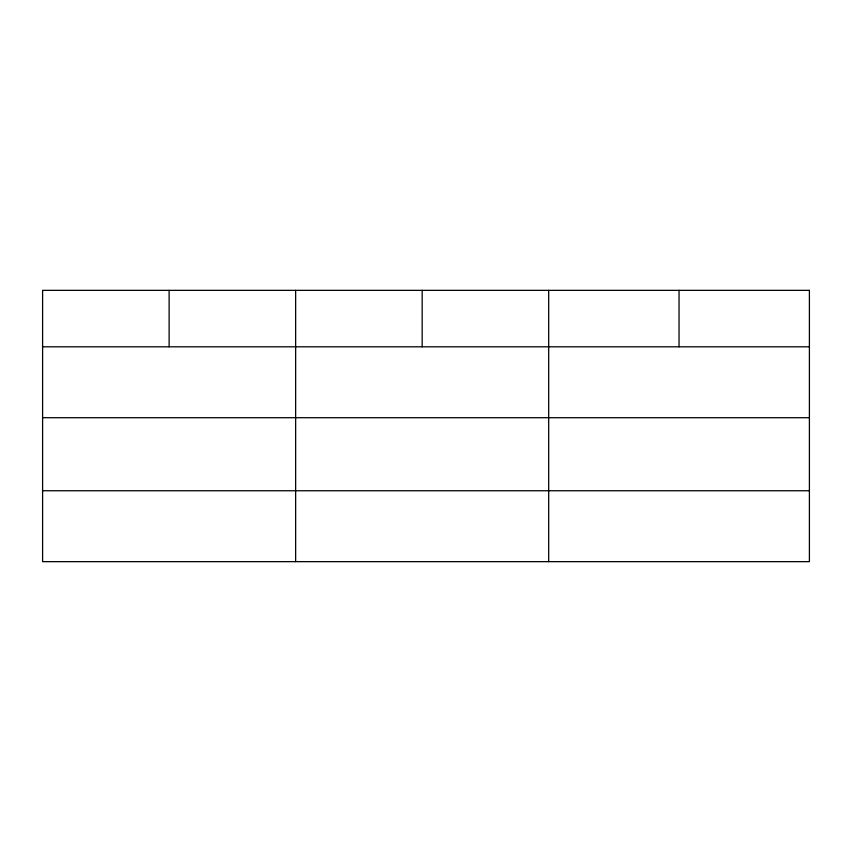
<?xml version="1.0" encoding="UTF-8"?>
<svg xmlns="http://www.w3.org/2000/svg" width="852" height="852" viewBox="0 0 852 852"><rect width="100%" height="100%" fill="white"/><g stroke="black" fill="none" stroke-linecap="round" stroke-linejoin="round"><path stroke-width="1.28" d="M42.6 346.807L809.4 346.807M42.6 417.704L809.4 417.704M42.6 490.752L809.4 490.752M679.044 290.351L679.044 346.807M548.688 290.351L548.688 561.649M422.166 290.351L422.166 346.807M295.644 290.351L295.644 561.649M169.122 290.351L169.122 346.807M809.4 290.351L42.6 290.351L42.6 561.649L809.4 561.649L809.4 290.351"/></g></svg>
